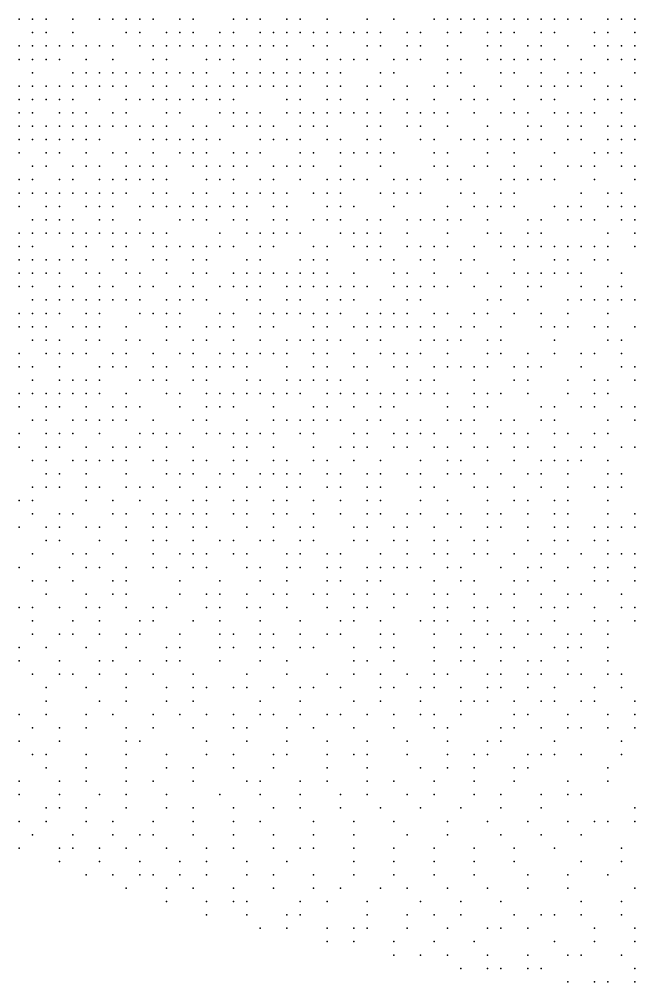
# Model space of a CAD drawing. Extents: x 429 to 793, y 817 to 1241.
# Drawn here: x 577.6 to 611.1, y 817.3 to 869.9 of the extents above; entities that cross this region are included whole.
import ezdxf

# ---------------------------------------------------------------- set-up
doc = ezdxf.new("R2010")
doc.units = 0

msp = doc.modelspace()

# ---------------------------------------------------------------- linework, layer by layer
for p in [(577.56, 869.9, 198.19), (578.29, 869.9, 198.64), (579.02, 869.9, 199.085), (580.48, 869.9, 200.253), (581.94, 869.9, 200.698), (582.67, 869.9, 201.133), (583.4, 869.9, 201.845), (584.13, 869.9, 202.124), (584.86, 869.9, 202.403), (586.32, 869.9, 203.214), (587.05, 869.9, 203.571), (589.24, 869.9, 204.504), (589.97, 869.9, 204.85), (590.7, 869.9, 205.344), (592.16, 869.9, 205.875), (592.89, 869.9, 206.14), (594.35, 869.9, 206.74), (596.54, 869.9, 207.678), (598, 869.9, 208.21), (600.19, 869.9, 208.78), (600.92, 869.9, 209.07), (601.65, 869.9, 209.338), (602.38, 869.9, 209.606), (603.11, 869.9, 209.735), (603.84, 869.9, 210.114), (604.57, 869.9, 210.304), (605.3, 869.9, 210.486), (606.03, 869.9, 210.668), (606.76, 869.9, 210.934), (607.49, 869.9, 210.99), (608.22, 869.9, 211.154), (609.68, 869.9, 211.482), (610.41, 869.9, 211.623), (611.14, 869.9, 211.742), (578.29, 869.17, 198.742), (579.02, 869.17, 199.064), (580.48, 869.17, 200.081), (583.4, 869.17, 201.567), (584.13, 869.17, 202.003), (585.59, 869.17, 202.687), (586.32, 869.17, 203.148), (587.05, 869.17, 203.516), (588.51, 869.17, 204.01), (589.24, 869.17, 204.378), (590.7, 869.17, 205.262), (591.43, 869.17, 205.527), (592.16, 869.17, 205.793), (592.89, 869.17, 206.249), (593.62, 869.17, 206.522), (594.35, 869.17, 206.713), (595.08, 869.17, 207.04), (595.81, 869.17, 207.34), (596.54, 869.17, 207.64), (597.27, 869.17, 207.93), (598.73, 869.17, 208.5), (599.46, 869.17, 208.79), (600.92, 869.17, 209.08), (601.65, 869.17, 209.348), (603.11, 869.17, 209.967), (603.84, 869.17, 210.156), (604.57, 869.17, 210.346), (606.03, 869.17, 210.766), (606.76, 869.17, 210.986), (608.95, 869.17, 211.374), (609.68, 869.17, 211.534), (611.14, 869.17, 211.919), (577.56, 868.44, 198.06), (578.29, 868.44, 198.452), (579.02, 868.44, 199.149), (579.75, 868.44, 199.488), (580.48, 868.44, 199.827), (581.21, 868.44, 200.166), (581.94, 868.44, 200.855), (582.67, 868.44, 201.29), (584.13, 868.44, 202.055), (584.86, 868.44, 202.334), (585.59, 868.44, 202.654), (586.32, 868.44, 203.022), (587.05, 868.44, 203.39), (587.78, 868.44, 203.884), (588.51, 868.44, 204.252), (589.24, 868.44, 204.598), (589.97, 868.44, 204.944), (590.7, 868.44, 205.18), (591.43, 868.44, 205.445), (592.16, 868.44, 205.976), (593.62, 868.44, 206.44), (594.35, 868.44, 206.631), (596.54, 868.44, 207.596), (597.27, 868.44, 207.914), (598.73, 868.44, 208.601), (599.46, 868.44, 208.846), (600.92, 868.44, 209.358), (603.11, 868.44, 209.884), (603.84, 868.44, 210.198), (605.3, 868.44, 210.598), (606.03, 868.44, 210.818), (607.49, 868.44, 211.206), (608.95, 868.44, 211.426), (609.68, 868.44, 211.586), (610.41, 868.44, 211.746), (611.14, 868.44, 211.906), (577.56, 867.71, 197.77), (578.29, 867.71, 198.162), (579.02, 867.71, 198.895), (579.75, 867.71, 199.234), (581.21, 867.71, 200.342), (582.67, 867.71, 201.124), (584.86, 867.71, 202.16), (585.59, 867.71, 202.528), (587.78, 867.71, 203.758), (588.51, 867.71, 204.126), (589.24, 867.71, 204.472), (590.7, 867.71, 205.363), (592.16, 867.71, 205.894), (592.89, 867.71, 206.167), (594.35, 867.71, 206.821), (595.08, 867.71, 206.876), (595.81, 867.71, 207.214), (596.54, 867.71, 207.552), (598, 867.71, 208.341), (598.73, 867.71, 208.585), (599.46, 867.71, 208.83), (600.92, 867.71, 209.277), (601.65, 867.71, 209.626), (603.11, 867.71, 209.894), (603.84, 867.71, 210.162), (604.57, 867.71, 210.43), (605.3, 867.71, 210.65), (606.03, 867.71, 210.87), (606.76, 867.71, 211.038), (608.22, 867.71, 211.478), (609.68, 867.71, 211.638), (610.41, 867.71, 211.798), (611.14, 867.71, 211.977), (578.29, 866.98, 198.554), (580.48, 866.98, 199.573), (581.21, 866.98, 200.088), (581.94, 866.98, 200.694), (582.67, 866.98, 200.956), (583.4, 866.98, 201.3), (584.13, 866.98, 201.942), (584.86, 866.98, 202.342), (585.59, 866.98, 202.649), (586.32, 866.98, 202.987), (587.05, 866.98, 203.325), (587.78, 866.98, 203.662), (589.24, 866.98, 204.346), (589.97, 866.98, 204.818), (590.7, 866.98, 205.164), (591.43, 866.98, 205.547), (592.16, 866.98, 205.812), (592.89, 866.98, 206.276), (593.62, 866.98, 206.549), (594.35, 866.98, 206.832), (595.08, 866.98, 207.17), (597.27, 866.98, 207.87), (598, 866.98, 208.188), (600.92, 866.98, 209.448), (601.65, 866.98, 209.651), (603.84, 866.98, 210.436), (604.57, 866.98, 210.589), (606.03, 866.98, 210.902), (607.49, 866.98, 211.373), (608.22, 866.98, 211.53), (608.95, 866.98, 211.69), (611.14, 866.98, 212.01), (577.56, 866.25, 197.872), (578.29, 866.25, 198.264), (579.02, 866.25, 198.656), (579.75, 866.25, 199.319), (580.48, 866.25, 199.658), (581.21, 866.25, 199.834), (581.94, 866.25, 200.44), (582.67, 866.25, 200.738), (583.4, 866.25, 201.34), (584.86, 866.25, 202.124), (585.59, 866.25, 202.463), (587.05, 866.25, 203.476), (587.78, 866.25, 203.814), (588.51, 866.25, 204.194), (589.24, 866.25, 204.388), (589.97, 866.25, 204.692), (590.7, 866.25, 205.038), (591.43, 866.25, 205.384), (592.16, 866.25, 205.73), (592.89, 866.25, 206.112), (594.35, 866.25, 206.788), (595.08, 866.25, 207.126), (596.54, 866.25, 207.826), (597.27, 866.25, 208.144), (598.73, 866.25, 208.569), (600.19, 866.25, 209.245), (600.92, 866.25, 209.432), (602.38, 866.25, 209.862), (603.84, 866.25, 210.442), (605.3, 866.25, 210.747), (606.03, 866.25, 210.904), (606.76, 866.25, 211.06), (607.49, 866.25, 211.375), (608.22, 866.25, 211.532), (609.68, 866.25, 211.76), (610.41, 866.25, 211.875), (577.56, 865.52, 197.582), (578.29, 865.52, 197.974), (579.02, 865.52, 198.366), (579.75, 865.52, 199.065), (580.48, 865.52, 199.58), (581.94, 865.52, 200.136), (583.4, 865.52, 201.122), (584.13, 865.52, 201.506), (584.86, 865.52, 201.906), (585.59, 865.52, 202.615), (586.32, 865.52, 202.953), (587.05, 865.52, 203.29), (587.78, 865.52, 203.628), (588.51, 865.52, 204.202), (589.24, 865.52, 204.582), (592.16, 865.52, 205.889), (592.89, 865.52, 206.163), (594.35, 865.52, 206.744), (595.08, 865.52, 207.082), (596.54, 865.52, 207.782), (598, 865.52, 208.418), (598.73, 865.52, 208.553), (600.19, 865.52, 209.229), (601.65, 865.52, 209.619), (602.38, 865.52, 209.868), (603.11, 865.52, 210.158), (604.57, 865.52, 210.658), (606.03, 865.52, 210.906), (606.76, 865.52, 211.219), (608.95, 865.52, 211.647), (609.68, 865.52, 211.877), (610.41, 865.52, 211.989), (611.14, 865.52, 212.104), (577.56, 864.79, 197.285), (578.29, 864.79, 197.972), (579.75, 864.79, 199.15), (580.48, 864.79, 199.534), (581.21, 864.79, 199.918), (582.67, 864.79, 200.904), (583.4, 864.79, 201.288), (585.59, 864.79, 202.306), (586.32, 864.79, 202.706), (588.51, 864.79, 204.016), (589.24, 864.79, 204.396), (589.97, 864.79, 204.666), (590.7, 864.79, 204.97), (592.16, 864.79, 205.952), (592.89, 864.79, 206.322), (593.62, 864.79, 206.596), (594.35, 864.79, 206.871), (595.08, 864.79, 207.145), (595.81, 864.79, 207.614), (596.54, 864.79, 207.738), (597.27, 864.79, 208.056), (598.73, 864.79, 208.782), (599.46, 864.79, 209.026), (600.19, 864.79, 209.294), (600.92, 864.79, 209.584), (602.38, 864.79, 209.874), (603.84, 864.79, 210.448), (604.57, 864.79, 210.664), (605.3, 864.79, 210.88), (606.76, 864.79, 211.221), (607.49, 864.79, 211.377), (608.22, 864.79, 211.536), (608.95, 864.79, 211.764), (610.41, 864.79, 212.014), (577.56, 864.06, 197.48), (578.29, 864.06, 197.774), (579.02, 864.06, 198.167), (579.75, 864.06, 198.882), (580.48, 864.06, 199.294), (581.21, 864.06, 199.63), (581.94, 864.06, 200.35), (582.67, 864.06, 200.71), (583.4, 864.06, 201.07), (584.13, 864.06, 201.688), (584.86, 864.06, 202.088), (585.59, 864.06, 202.488), (587.05, 864.06, 203.104), (587.78, 864.06, 203.636), (589.24, 864.06, 204.21), (589.97, 864.06, 204.518), (590.7, 864.06, 205.05), (591.43, 864.06, 205.434), (592.89, 864.06, 206.174), (593.62, 864.06, 206.48), (594.35, 864.06, 206.755), (596.54, 864.06, 207.808), (597.27, 864.06, 208.002), (598.73, 864.06, 208.692), (599.46, 864.06, 209.01), (600.92, 864.06, 209.59), (603.11, 864.06, 210.164), (605.3, 864.06, 210.886), (606.03, 864.06, 211.102), (607.49, 864.06, 211.379), (608.22, 864.06, 211.651), (609.68, 864.06, 211.879), (610.41, 864.06, 212.01), (611.14, 864.06, 212.164), (577.56, 863.33, 197.184), (578.29, 863.33, 197.506), (579.02, 863.33, 198.194), (579.75, 863.33, 198.614), (580.48, 863.33, 199.39), (581.21, 863.33, 199.75), (581.94, 863.33, 200.11), (584.13, 863.33, 201.47), (584.86, 863.33, 201.87), (585.59, 863.33, 202.27), (586.32, 863.33, 202.918), (587.05, 863.33, 203.256), (587.78, 863.33, 203.602), (588.51, 863.33, 203.986), (590.7, 863.33, 204.902), (591.43, 863.33, 205.286), (592.16, 863.33, 205.656), (592.89, 863.33, 206.206), (594.35, 863.33, 206.913), (595.08, 863.33, 207.188), (596.54, 863.33, 207.692), (597.27, 863.33, 208.196), (599.46, 863.33, 208.918), (600.19, 863.33, 209.238), (601.65, 863.33, 209.88), (602.38, 863.33, 210.01), (603.11, 863.33, 210.235), (603.84, 863.33, 210.597), (604.57, 863.33, 210.676), (605.3, 863.33, 210.892), (606.03, 863.33, 211.108), (607.49, 863.33, 211.381), (608.22, 863.33, 211.653), (609.68, 863.33, 211.852), (610.41, 863.33, 212.006), (611.14, 863.33, 212.16), (577.56, 862.6, 197.238), (579.02, 862.6, 198.346), (579.75, 862.6, 198.758), (581.21, 862.6, 199.438), (582.67, 862.6, 200.47), (583.4, 862.6, 201.047), (584.86, 862.6, 201.721), (586.32, 862.6, 202.67), (587.05, 862.6, 203.07), (587.78, 862.6, 203.454), (589.24, 862.6, 204.37), (589.97, 862.6, 204.754), (590.7, 862.6, 205.138), (592.89, 862.6, 206.026), (593.62, 862.6, 206.639), (595.08, 862.6, 207.072), (595.81, 862.6, 207.576), (596.54, 862.6, 207.886), (597.27, 862.6, 208.142), (598, 862.6, 208.484), (600.19, 862.6, 209.336), (600.92, 862.6, 209.561), (603.11, 862.6, 210.398), (604.57, 862.6, 210.733), (606.76, 862.6, 211.324), (608.95, 862.6, 211.694), (609.68, 862.6, 211.861), (610.41, 862.6, 212.002), (578.29, 861.87, 197.658), (579.02, 861.87, 198.078), (580.48, 861.87, 199.17), (581.21, 861.87, 199.582), (581.94, 861.87, 199.87), (583.4, 861.87, 200.807), (584.13, 861.87, 201.481), (584.86, 861.87, 201.939), (585.59, 861.87, 202.156), (587.05, 861.87, 203.196), (587.78, 861.87, 203.529), (588.51, 861.87, 203.863), (589.24, 861.87, 204.222), (589.97, 861.87, 204.606), (591.43, 861.87, 205.508), (592.16, 861.87, 205.878), (592.89, 861.87, 206.248), (593.62, 861.87, 206.523), (595.08, 861.87, 207.266), (597.27, 861.87, 208.05), (600.19, 861.87, 209.146), (600.92, 861.87, 209.499), (602.38, 861.87, 209.948), (603.11, 861.87, 210.336), (604.57, 861.87, 210.671), (606.03, 861.87, 211.143), (607.49, 861.87, 211.484), (608.22, 861.87, 211.632), (608.95, 861.87, 211.733), (610.41, 861.87, 211.927), (611.14, 861.87, 212.156), (577.56, 861.14, 196.995), (578.29, 861.14, 197.402), (579.75, 861.14, 198.49), (580.48, 861.14, 198.902), (581.94, 861.14, 199.99), (582.67, 861.14, 200.35), (583.4, 861.14, 200.567), (584.13, 861.14, 201.241), (584.86, 861.14, 201.79), (585.59, 861.14, 202.206), (587.78, 861.14, 203.321), (588.51, 861.14, 203.989), (589.24, 861.14, 204.323), (590.7, 861.14, 204.99), (591.43, 861.14, 205.36), (592.89, 861.14, 206.1), (594.35, 861.14, 206.956), (595.08, 861.14, 207.15), (595.81, 861.14, 207.46), (596.54, 861.14, 207.616), (598, 861.14, 208.392), (598.73, 861.14, 208.734), (599.46, 861.14, 209.054), (600.92, 861.14, 209.374), (601.65, 861.14, 209.886), (603.84, 861.14, 210.473), (604.57, 861.14, 210.609), (605.3, 861.14, 210.944), (606.03, 861.14, 210.984), (606.76, 861.14, 211.206), (608.95, 861.14, 211.671), (611.14, 861.14, 212.12), (577.56, 860.41, 196.649), (578.29, 860.41, 197.464), (579.02, 860.41, 198.005), (579.75, 860.41, 198.222), (580.48, 860.41, 198.634), (581.21, 860.41, 199.046), (581.94, 860.41, 199.75), (582.67, 860.41, 200.11), (583.4, 860.41, 200.784), (584.86, 860.41, 201.566), (585.59, 860.41, 201.982), (587.05, 860.41, 203.022), (587.78, 860.41, 203.447), (589.24, 860.41, 204.115), (589.97, 860.41, 204.448), (590.7, 860.41, 204.987), (591.43, 860.41, 205.4), (592.16, 860.41, 205.605), (593.62, 860.41, 206.47), (594.35, 860.41, 206.84), (595.08, 860.41, 207.182), (597.27, 860.41, 207.958), (598, 860.41, 208.3), (598.73, 860.41, 208.642), (599.46, 860.41, 208.962), (601.65, 860.41, 209.824), (602.38, 860.41, 210.049), (603.84, 860.41, 210.411), (604.57, 860.41, 210.746), (608.22, 860.41, 211.576), (609.68, 860.41, 211.737), (610.41, 860.41, 211.993), (577.56, 859.68, 196.71), (579.02, 859.68, 197.659), (579.75, 859.68, 198.396), (581.21, 859.68, 199.458), (581.94, 859.68, 199.87), (582.67, 859.68, 200.327), (584.13, 859.68, 200.926), (584.86, 859.68, 201.342), (585.59, 859.68, 201.758), (586.32, 859.68, 202.398), (587.05, 859.68, 202.798), (587.78, 859.68, 203.198), (588.51, 859.68, 203.573), (589.24, 859.68, 204.24), (589.97, 859.68, 204.574), (591.43, 859.68, 205.192), (592.16, 859.68, 205.397), (594.35, 859.68, 206.656), (595.08, 859.68, 207.006), (595.81, 859.68, 207.548), (598, 859.68, 208.255), (600.92, 859.68, 209.602), (602.38, 859.68, 209.987), (603.11, 859.68, 210.212), (603.84, 859.68, 210.547), (604.57, 859.68, 210.65), (606.76, 859.68, 211.15), (607.49, 859.68, 211.372), (608.22, 859.68, 211.52), (609.68, 859.68, 211.803), (610.41, 859.68, 211.931), (611.14, 859.68, 212.058), (578.29, 858.95, 197.118), (579.02, 858.95, 197.313), (579.75, 858.95, 198.05), (580.48, 858.95, 198.592), (581.94, 858.95, 199.526), (582.67, 858.95, 200.286), (584.13, 858.95, 201.118), (586.32, 858.95, 202.174), (587.05, 858.95, 202.574), (587.78, 858.95, 202.974), (589.24, 858.95, 204.032), (589.97, 858.95, 204.366), (591.43, 858.95, 204.984), (592.16, 858.95, 205.684), (593.62, 858.95, 206.078), (594.35, 858.95, 206.472), (595.08, 858.95, 207.077), (596.54, 858.95, 207.666), (597.27, 858.95, 207.961), (598.73, 858.95, 208.728), (599.46, 858.95, 208.907), (600.19, 858.95, 209.19), (600.92, 858.95, 209.51), (601.65, 858.95, 209.83), (603.11, 858.95, 210.349), (605.3, 858.95, 210.872), (606.03, 858.95, 211.094), (607.49, 858.95, 211.316), (608.22, 858.95, 211.464), (608.95, 858.95, 211.612), (610.41, 858.95, 211.869), (611.14, 858.95, 211.996), (577.56, 858.22, 196.364), (578.29, 858.22, 196.967), (579.02, 858.22, 197.509), (579.75, 858.22, 197.704), (580.48, 858.22, 198.354), (581.21, 858.22, 198.768), (581.94, 858.22, 199.182), (582.67, 858.22, 199.984), (583.4, 858.22, 200.377), (584.13, 858.22, 200.771), (584.86, 858.22, 201.557), (585.59, 858.22, 201.95), (588.51, 858.22, 203.374), (589.97, 858.22, 204.158), (590.7, 858.22, 204.776), (591.43, 858.22, 205.189), (592.16, 858.22, 205.5), (592.89, 858.22, 205.894), (595.08, 858.22, 206.822), (595.81, 858.22, 207.196), (596.54, 858.22, 207.49), (597.27, 858.22, 207.785), (598.73, 858.22, 208.552), (600.92, 858.22, 209.263), (603.11, 858.22, 210.169), (603.84, 858.22, 210.383), (605.3, 858.22, 210.816), (606.03, 858.22, 211.038), (609.68, 858.22, 211.76), (611.14, 858.22, 211.934), (577.56, 857.49, 196.018), (578.29, 857.49, 196.838), (580.48, 857.49, 198.01), (581.21, 857.49, 198.424), (582.67, 857.49, 199.606), (583.4, 857.49, 200.03), (584.86, 857.49, 201.221), (585.59, 857.49, 201.614), (586.32, 857.49, 202.14), (587.05, 857.49, 202.75), (587.78, 857.49, 203.15), (588.51, 857.49, 203.55), (589.24, 857.49, 203.824), (590.7, 857.49, 204.528), (591.43, 857.49, 204.922), (593.62, 857.49, 206.288), (594.35, 857.49, 206.638), (595.81, 857.49, 206.988), (596.54, 857.49, 207.609), (597.27, 857.49, 207.903), (598.73, 857.49, 208.376), (599.46, 857.49, 208.731), (600.19, 857.49, 208.909), (600.92, 857.49, 209.441), (602.38, 857.49, 209.968), (603.84, 857.49, 210.187), (604.57, 857.49, 210.402), (605.3, 857.49, 210.616), (606.03, 857.49, 210.831), (606.76, 857.49, 211.045), (607.49, 857.49, 211.31), (608.22, 857.49, 211.408), (608.95, 857.49, 211.556), (609.68, 857.49, 211.704), (611.14, 857.49, 211.852), (577.56, 856.76, 196.08), (578.29, 856.76, 196.494), (579.02, 856.76, 197.252), (579.75, 856.76, 197.666), (580.48, 856.76, 198.08), (581.21, 856.76, 198.838), (582.67, 856.76, 199.686), (583.4, 856.76, 200.041), (584.86, 856.76, 200.885), (585.59, 856.76, 201.278), (587.05, 856.76, 202.519), (587.78, 856.76, 202.709), (589.97, 856.76, 204.344), (590.7, 856.76, 204.738), (592.89, 856.76, 205.71), (593.62, 856.76, 206.104), (594.35, 856.76, 206.454), (596.54, 856.76, 207.433), (597.27, 856.76, 207.727), (598, 856.76, 208.022), (599.46, 856.76, 208.733), (600.19, 856.76, 209.087), (601.65, 856.76, 209.472), (602.38, 856.76, 209.786), (604.57, 856.76, 210.202), (606.76, 856.76, 211.064), (607.49, 856.76, 211.114), (608.95, 856.76, 211.409), (609.68, 856.76, 211.459), (577.56, 856.03, 195.704), (578.29, 856.03, 196.516), (579.02, 856.03, 196.915), (579.75, 856.03, 197.322), (581.21, 856.03, 198.494), (581.94, 856.03, 198.918), (583.4, 856.03, 200.11), (584.13, 856.03, 200.492), (585.59, 856.03, 201.468), (587.05, 856.03, 202.183), (587.78, 856.03, 202.899), (589.24, 856.03, 203.675), (589.97, 856.03, 204.003), (590.7, 856.03, 204.642), (591.43, 856.03, 204.961), (592.16, 856.03, 205.281), (592.89, 856.03, 205.6), (593.62, 856.03, 205.92), (594.35, 856.03, 206.27), (595.81, 856.03, 207.154), (598, 856.03, 207.846), (598.73, 856.03, 208.379), (600.19, 856.03, 208.976), (601.65, 856.03, 209.29), (603.11, 856.03, 209.812), (604.57, 856.03, 210.206), (605.3, 856.03, 210.439), (606.03, 856.03, 210.653), (606.76, 856.03, 210.868), (607.49, 856.03, 210.918), (608.22, 856.03, 211.163), (610.41, 856.03, 211.509), (577.56, 855.3, 195.328), (578.29, 855.3, 196.154), (579.75, 855.3, 197.352), (580.48, 855.3, 197.751), (581.94, 855.3, 198.574), (582.67, 855.3, 199.342), (584.13, 855.3, 200.156), (584.86, 855.3, 200.942), (586.32, 855.3, 201.657), (587.05, 855.3, 202.373), (588.51, 855.3, 202.719), (589.24, 855.3, 203.4), (589.97, 855.3, 204.056), (590.7, 855.3, 204.375), (592.16, 855.3, 205.014), (592.89, 855.3, 205.334), (593.62, 855.3, 206.072), (594.35, 855.3, 206.224), (595.08, 855.3, 206.62), (595.81, 855.3, 206.97), (596.54, 855.3, 207.32), (598, 855.3, 208.024), (598.73, 855.3, 208.166), (599.46, 855.3, 208.48), (600.19, 855.3, 208.794), (600.92, 855.3, 209.108), (602.38, 855.3, 209.422), (603.84, 855.3, 210.02), (605.3, 855.3, 210.228), (606.03, 855.3, 210.457), (608.22, 855.3, 210.967), (609.68, 855.3, 211.312), (610.41, 855.3, 211.426), (578.29, 854.57, 196.184), (579.02, 854.57, 196.591), (579.75, 854.57, 196.99), (580.48, 854.57, 197.389), (581.21, 854.57, 198.349), (581.94, 854.57, 198.549), (582.67, 854.57, 198.998), (583.4, 854.57, 199.422), (584.13, 854.57, 200.213), (585.59, 854.57, 200.951), (586.32, 854.57, 201.632), (587.05, 854.57, 202.038), (587.78, 854.57, 202.444), (589.97, 854.57, 203.529), (590.7, 854.57, 204.109), (592.16, 854.57, 205.067), (592.89, 854.57, 205.387), (594.35, 854.57, 205.958), (595.08, 854.57, 206.528), (595.81, 854.57, 206.68), (597.27, 854.57, 207.67), (598.73, 854.57, 207.984), (599.46, 854.57, 208.298), (603.11, 854.57, 209.63), (603.84, 854.57, 209.838), (605.3, 854.57, 210.243), (607.49, 854.57, 210.722), (608.22, 854.57, 210.771), (608.95, 854.57, 210.968), (609.68, 854.57, 211.082), (610.41, 854.57, 211.196), (611.14, 854.57, 211.31), (577.56, 853.84, 195.38), (578.29, 853.84, 195.808), (579.02, 853.84, 196.229), (579.75, 853.84, 197.027), (581.21, 853.84, 197.987), (581.94, 853.84, 198.187), (584.13, 853.84, 199.846), (584.86, 853.84, 200.27), (585.59, 853.84, 200.676), (586.32, 853.84, 201.357), (588.51, 853.84, 202.85), (589.24, 853.84, 203.254), (590.7, 853.84, 203.933), (591.43, 853.84, 204.481), (592.16, 853.84, 204.8), (592.89, 853.84, 205.12), (593.62, 853.84, 205.539), (594.35, 853.84, 206.11), (595.08, 853.84, 206.262), (596.54, 853.84, 206.833), (597.27, 853.84, 207.413), (598, 853.84, 207.673), (598.73, 853.84, 207.934), (600.19, 853.84, 208.456), (600.92, 853.84, 208.926), (602.38, 853.84, 209.305), (603.11, 853.84, 209.448), (604.57, 853.84, 209.864), (606.03, 853.84, 210.261), (607.49, 853.84, 210.624), (609.68, 853.84, 210.852), (577.56, 853.11, 195.004), (578.29, 853.11, 195.432), (579.02, 853.11, 196.236), (580.48, 853.11, 197.064), (581.21, 853.11, 197.625), (581.94, 853.11, 198.386), (583.4, 853.11, 199.147), (585.59, 853.11, 200.617), (586.32, 853.11, 201.082), (587.78, 853.11, 202.169), (588.51, 853.11, 202.575), (589.24, 853.11, 202.979), (590.7, 853.11, 203.658), (591.43, 853.11, 204.214), (593.62, 853.11, 205.424), (594.35, 853.11, 205.843), (595.81, 853.11, 206.414), (596.54, 853.11, 206.795), (597.27, 853.11, 207.157), (598, 853.11, 207.469), (598.73, 853.11, 207.676), (599.46, 853.11, 207.937), (600.19, 853.11, 208.198), (601.65, 853.11, 208.982), (602.38, 853.11, 209.047), (603.84, 853.11, 209.502), (606.03, 853.11, 210.072), (606.76, 853.11, 210.28), (607.49, 853.11, 210.394), (608.95, 853.11, 210.565), (609.68, 853.11, 210.622), (611.14, 853.11, 211.08), (578.29, 852.38, 195.056), (579.02, 852.38, 196.266), (579.75, 852.38, 196.665), (581.21, 852.38, 197.825), (581.94, 852.38, 198.024), (583.4, 852.38, 199.11), (584.13, 852.38, 199.522), (585.59, 852.38, 200.29), (587.05, 852.38, 201.627), (587.78, 852.38, 201.963), (589.24, 852.38, 202.704), (590.7, 852.38, 203.787), (592.16, 852.38, 204.191), (592.89, 852.38, 205.005), (593.62, 852.38, 205.158), (594.35, 852.38, 205.576), (595.08, 852.38, 205.919), (596.54, 852.38, 206.538), (597.27, 852.38, 206.9), (599.46, 852.38, 207.94), (600.19, 852.38, 208.201), (600.92, 852.38, 208.462), (601.65, 852.38, 208.723), (603.11, 852.38, 209.113), (603.84, 852.38, 209.178), (606.76, 852.38, 210.022), (609.68, 852.38, 210.431), (610.41, 852.38, 210.736), (577.56, 851.65, 194.707), (579.02, 851.65, 195.912), (579.75, 851.65, 196.303), (580.48, 851.65, 196.901), (581.21, 851.65, 197.463), (582.67, 851.65, 198.324), (583.4, 851.65, 198.736), (584.86, 851.65, 199.91), (586.32, 851.65, 200.963), (587.05, 851.65, 201.3), (588.51, 851.65, 201.973), (589.24, 851.65, 202.642), (589.97, 851.65, 203.108), (590.7, 851.65, 203.512), (591.43, 851.65, 203.916), (592.16, 851.65, 204.267), (593.62, 851.65, 204.939), (594.35, 851.65, 205.301), (595.81, 851.65, 206.281), (597.27, 851.65, 206.643), (598, 851.65, 206.955), (598.73, 851.65, 207.524), (599.46, 851.65, 207.681), (600.92, 851.65, 208.204), (603.11, 851.65, 208.92), (603.84, 851.65, 209.243), (605.3, 851.65, 209.555), (606.76, 851.65, 209.763), (608.22, 851.65, 210.152), (608.95, 851.65, 210.292), (610.41, 851.65, 210.437), (577.56, 850.92, 194.229), (578.29, 850.92, 194.877), (579.75, 850.92, 196.34), (581.94, 850.92, 197.538), (582.67, 850.92, 197.95), (583.4, 850.92, 198.362), (584.86, 850.92, 199.536), (585.59, 850.92, 200.3), (587.05, 850.92, 200.973), (587.78, 850.92, 201.647), (588.51, 850.92, 202.144), (589.24, 850.92, 202.315), (589.97, 850.92, 202.983), (592.16, 850.92, 204.32), (593.62, 850.92, 204.682), (594.35, 850.92, 205.044), (595.81, 850.92, 206.025), (596.54, 850.92, 206.387), (598, 850.92, 206.699), (598.73, 850.92, 207.267), (600.19, 850.92, 207.684), (600.92, 850.92, 207.945), (601.65, 850.92, 208.207), (602.38, 850.92, 208.596), (603.11, 850.92, 208.661), (604.57, 850.92, 209.089), (605.3, 850.92, 209.297), (606.03, 850.92, 209.505), (608.22, 850.92, 209.879), (610.41, 850.92, 210.164), (611.14, 850.92, 210.303), (578.29, 850.19, 194.528), (579.75, 850.19, 195.844), (580.48, 850.19, 196.277), (581.21, 850.19, 197.164), (581.94, 850.19, 197.576), (584.13, 850.19, 198.774), (584.86, 850.19, 199.162), (585.59, 850.19, 199.924), (587.05, 850.19, 200.983), (587.78, 850.19, 201.32), (589.97, 850.19, 202.657), (590.7, 850.19, 202.828), (592.16, 850.19, 203.978), (592.89, 850.19, 204.27), (593.62, 850.19, 204.58), (594.35, 850.19, 204.89), (595.08, 850.19, 205.51), (596.54, 850.19, 206.13), (598.73, 850.19, 207.011), (599.46, 850.19, 207.323), (600.19, 850.19, 207.635), (602.38, 850.19, 208.337), (604.57, 850.19, 208.831), (605.3, 850.19, 209.039), (607.49, 850.19, 209.601), (608.95, 850.19, 209.745), (609.68, 850.19, 210.024), (611.14, 850.19, 210.03), (577.56, 849.46, 193.751), (578.29, 849.46, 194.032), (579.02, 849.46, 194.938), (579.75, 849.46, 195.348), (580.48, 849.46, 196.214), (581.21, 849.46, 196.651), (581.94, 849.46, 197.089), (583.4, 849.46, 198.4), (585.59, 849.46, 199.55), (586.32, 849.46, 200.32), (587.78, 849.46, 200.993), (588.51, 849.46, 201.662), (589.24, 849.46, 202.159), (589.97, 849.46, 202.33), (590.7, 849.46, 202.523), (591.43, 849.46, 203.251), (592.16, 849.46, 203.637), (592.89, 849.46, 203.977), (594.35, 849.46, 204.84), (595.08, 849.46, 205.15), (595.81, 849.46, 205.46), (596.54, 849.46, 205.77), (597.27, 849.46, 206.442), (598, 849.46, 206.34), (598.73, 849.46, 206.754), (599.46, 849.46, 207.066), (600.19, 849.46, 207.378), (600.92, 849.46, 207.687), (602.38, 849.46, 208.156), (603.11, 849.46, 208.364), (603.84, 849.46, 208.572), (605.3, 849.46, 208.78), (607.49, 849.46, 209.343), (608.95, 849.46, 209.611), (609.68, 849.46, 209.751), (577.56, 848.73, 193.536), (579.02, 848.73, 194.442), (579.75, 848.73, 194.852), (581.21, 848.73, 196.164), (582.67, 848.73, 197.463), (583.4, 848.73, 197.9), (584.13, 848.73, 198.788), (586.32, 848.73, 199.564), (587.78, 848.73, 200.667), (588.51, 848.73, 201.335), (589.24, 848.73, 201.832), (591.43, 848.73, 202.909), (593.62, 848.73, 204.17), (594.35, 848.73, 204.48), (595.81, 848.73, 205.1), (597.27, 848.73, 205.98), (598, 848.73, 206.445), (600.92, 848.73, 207.69), (602.38, 848.73, 207.898), (603.11, 848.73, 208.106), (606.03, 848.73, 208.988), (606.76, 848.73, 209.084), (608.22, 848.73, 209.18), (608.95, 848.73, 209.276), (610.41, 848.73, 209.617), (611.14, 848.73, 209.757), (578.29, 848, 193.946), (579.02, 848, 194.356), (580.48, 848, 195.26), (581.21, 848, 195.668), (581.94, 848, 196.526), (582.67, 848, 196.963), (583.4, 848, 197.4), (584.86, 848, 198.803), (587.05, 848, 199.952), (587.78, 848, 200.837), (589.97, 848, 201.84), (591.43, 848, 202.567), (592.16, 848, 202.953), (592.89, 848, 203.293), (593.62, 848, 203.975), (594.35, 848, 204.12), (595.08, 848, 204.43), (596.54, 848, 205.41), (597.27, 848, 205.62), (598.73, 848, 206.19), (599.46, 848, 206.655), (600.92, 848, 207.308), (601.65, 848, 207.519), (602.38, 848, 207.749), (603.84, 848, 208.039), (604.57, 848, 208.269), (606.03, 848, 208.73), (606.76, 848, 208.826), (609.68, 848, 209.372), (611.14, 848, 209.483), (577.56, 847.27, 192.529), (579.02, 847.27, 193.86), (579.75, 847.27, 194.764), (580.48, 847.27, 195.172), (581.94, 847.27, 196.076), (584.13, 847.27, 197.534), (584.86, 847.27, 198.303), (585.59, 847.27, 198.937), (586.32, 847.27, 199.071), (587.78, 847.27, 200.233), (588.51, 847.27, 200.726), (589.24, 847.27, 201.112), (589.97, 847.27, 201.498), (590.7, 847.27, 202.226), (591.43, 847.27, 202.612), (592.89, 847.27, 202.952), (593.62, 847.27, 203.633), (595.81, 847.27, 204.74), (596.54, 847.27, 205.155), (598, 847.27, 205.725), (598.73, 847.27, 205.83), (599.46, 847.27, 206.295), (600.19, 847.27, 206.688), (601.65, 847.27, 207.08), (602.38, 847.27, 207.348), (603.84, 847.27, 207.637), (604.57, 847.27, 207.868), (605.3, 847.27, 208.098), (606.76, 847.27, 208.288), (607.49, 847.27, 208.649), (608.95, 847.27, 209.018), (609.68, 847.27, 209.114), (577.56, 846.54, 192.445), (579.02, 846.54, 193.332), (579.75, 846.54, 194.268), (581.21, 846.54, 195.58), (582.67, 846.54, 196.463), (583.4, 846.54, 197.034), (584.13, 846.54, 197.669), (585.59, 846.54, 198.437), (587.05, 846.54, 199.487), (589.24, 846.54, 200.912), (589.97, 846.54, 201.251), (591.43, 846.54, 202.27), (593.62, 846.54, 203.292), (595.08, 846.54, 204.07), (595.81, 846.54, 204.38), (596.54, 846.54, 204.795), (598, 846.54, 205.365), (598.73, 846.54, 205.448), (600.19, 846.54, 206.307), (600.92, 846.54, 206.545), (602.38, 846.54, 206.852), (603.11, 846.54, 207.176), (604.57, 846.54, 207.466), (605.3, 846.54, 207.696), (606.76, 846.54, 208.247), (608.22, 846.54, 208.568), (608.95, 846.54, 208.528), (610.41, 846.54, 208.777), (611.14, 846.54, 208.863), (578.29, 845.81, 192.36), (579.02, 845.81, 193.473), (580.48, 845.81, 194.282), (581.21, 845.81, 195.084), (581.94, 845.81, 195.492), (582.67, 845.81, 196.4), (583.4, 845.81, 196.703), (584.86, 845.81, 197.505), (585.59, 845.81, 197.881), (587.05, 845.81, 199.06), (587.78, 845.81, 199.849), (589.24, 845.81, 200.465), (589.97, 845.81, 201.144), (591.43, 845.81, 201.823), (592.16, 845.81, 202.61), (593.62, 845.81, 202.95), (594.35, 845.81, 203.29), (595.81, 845.81, 204.33), (597.27, 845.81, 204.9), (599.46, 845.81, 205.687), (600.92, 845.81, 206.163), (601.65, 845.81, 206.317), (603.11, 845.81, 207.005), (604.57, 845.81, 207.064), (606.03, 845.81, 207.525), (606.76, 845.81, 207.846), (607.49, 845.81, 207.805), (608.22, 845.81, 208.167), (609.68, 845.81, 208.285), (579.02, 845.08, 192.945), (579.75, 845.08, 193.613), (581.21, 845.08, 194.422), (583.4, 845.08, 196.276), (585.59, 845.08, 197.455), (586.32, 845.08, 198.257), (587.05, 845.08, 198.633), (588.51, 845.08, 199.784), (589.24, 845.08, 200.358), (590.7, 845.08, 201.037), (591.43, 845.08, 201.377), (592.16, 845.08, 201.924), (592.89, 845.08, 202.572), (594.35, 845.08, 202.774), (595.08, 845.08, 203.63), (596.54, 845.08, 204.208), (597.27, 845.08, 204.447), (598.73, 845.08, 205.067), (599.46, 845.08, 205.305), (600.92, 845.08, 205.782), (601.65, 845.08, 205.935), (602.38, 845.08, 206.47), (603.84, 845.08, 206.834), (605.3, 845.08, 206.893), (606.03, 845.08, 207.485), (607.49, 845.08, 207.404), (609.68, 845.08, 207.852), (610.41, 845.08, 207.91), (578.29, 844.35, 192.276), (579.02, 844.35, 192.417), (579.75, 844.35, 193.085), (581.21, 844.35, 194.563), (581.94, 844.35, 194.412), (583.4, 844.35, 195.767), (584.13, 844.35, 196.652), (584.86, 844.35, 197.028), (586.32, 844.35, 197.831), (587.78, 844.35, 198.995), (588.51, 844.35, 199.357), (589.97, 844.35, 200.251), (590.7, 844.35, 200.59), (592.16, 844.35, 201.578), (592.89, 844.35, 202.126), (594.35, 844.35, 202.327), (595.08, 844.35, 202.875), (596.54, 844.35, 203.784), (597.27, 844.35, 204.084), (599.46, 844.35, 204.923), (600.19, 844.35, 205.162), (602.38, 844.35, 206.088), (603.11, 844.35, 206.242), (604.57, 844.35, 206.663), (606.03, 844.35, 207.083), (607.49, 844.35, 207.303), (608.95, 844.35, 207.361), (609.68, 844.35, 207.419), (610.41, 844.35, 207.477), (577.56, 843.62, 191.304), (578.29, 843.62, 191.748), (581.21, 843.62, 193.476), (582.67, 843.62, 194.796), (584.13, 843.62, 195.97), (585.59, 843.62, 197.404), (587.05, 843.62, 197.78), (587.78, 843.62, 198.569), (589.24, 843.62, 199.293), (589.97, 843.62, 199.804), (591.43, 843.62, 200.483), (592.16, 843.62, 201.132), (593.62, 843.62, 201.942), (595.08, 843.62, 202.726), (596.54, 843.62, 203.262), (597.27, 843.62, 203.898), (599.46, 843.62, 204.799), (600.92, 843.62, 205.393), (603.11, 843.62, 205.86), (604.57, 843.62, 206.167), (605.3, 843.62, 206.491), (606.76, 843.62, 206.811), (607.49, 843.62, 206.869), (609.68, 843.62, 206.985), (578.29, 842.89, 191.22), (579.75, 842.89, 192.54), (580.48, 842.89, 192.924), (582.67, 842.89, 194.244), (583.4, 842.89, 195.162), (584.86, 842.89, 195.837), (585.59, 842.89, 196.641), (586.32, 842.89, 197.312), (587.05, 842.89, 197.889), (587.78, 842.89, 198.142), (589.24, 842.89, 198.866), (589.97, 842.89, 199.655), (591.43, 842.89, 200.584), (592.16, 842.89, 200.685), (593.62, 842.89, 201.482), (595.08, 842.89, 202.266), (596.54, 842.89, 202.802), (597.27, 842.89, 203.411), (598.73, 842.89, 204.012), (599.46, 842.89, 204.312), (600.92, 842.89, 204.907), (601.65, 842.89, 204.9), (603.11, 842.89, 205.373), (603.84, 842.89, 205.367), (605.3, 842.89, 206.32), (606.76, 842.89, 206.378), (607.49, 842.89, 206.436), (609.68, 842.89, 206.552), (611.14, 842.89, 207.007), (577.56, 842.16, 189.576), (579.02, 842.16, 191.484), (579.75, 842.16, 191.988), (581.21, 842.16, 193.308), (581.94, 842.16, 193.692), (583.4, 842.16, 194.61), (584.86, 842.16, 195.369), (585.59, 842.16, 196.172), (587.05, 842.16, 197.421), (587.78, 842.16, 197.53), (589.97, 842.16, 199.228), (591.43, 842.16, 200.137), (592.89, 842.16, 200.698), (593.62, 842.16, 201.022), (595.81, 842.16, 202.13), (596.54, 842.16, 202.342), (598, 842.16, 203.225), (598.73, 842.16, 203.525), (600.19, 842.16, 204.126), (601.65, 842.16, 204.413), (603.11, 842.16, 204.887), (603.84, 842.16, 205.36), (605.3, 842.16, 205.827), (606.76, 842.16, 205.648), (607.49, 842.16, 205.808), (608.95, 842.16, 206.289), (609.68, 842.16, 206.45), (610.41, 842.16, 206.61), (611.14, 842.16, 206.574), (579.02, 841.43, 190.82), (579.75, 841.43, 191.284), (581.94, 841.43, 193.14), (583.4, 841.43, 194.058), (584.86, 841.43, 195.342), (585.59, 841.43, 196.04), (587.05, 841.43, 196.952), (588.51, 841.43, 197.748), (589.24, 841.43, 198.326), (590.7, 841.43, 199.093), (591.43, 841.43, 199.401), (592.89, 841.43, 200.4), (593.62, 841.43, 200.562), (595.81, 841.43, 201.67), (596.54, 841.43, 201.882), (598, 841.43, 202.765), (598.73, 841.43, 203.039), (600.19, 841.43, 203.94), (600.92, 841.43, 203.933), (602.38, 841.43, 204.407), (603.11, 841.43, 204.4), (605.3, 841.43, 205.333), (606.76, 841.43, 205.423), (607.49, 841.43, 205.311), (608.95, 841.43, 205.793), (609.68, 841.43, 205.953), (578.29, 840.7, 189.668), (580.48, 840.7, 191.548), (581.21, 840.7, 192.012), (582.67, 840.7, 193.506), (584.86, 840.7, 195.236), (586.32, 840.7, 195.907), (587.05, 840.7, 196.484), (587.78, 840.7, 197.171), (589.24, 840.7, 197.857), (589.97, 840.7, 198.269), (592.16, 840.7, 199.213), (592.89, 840.7, 199.878), (594.35, 840.7, 200.886), (595.08, 840.7, 201.21), (597.27, 840.7, 202.093), (598.73, 840.7, 202.517), (600.19, 840.7, 203.453), (600.92, 840.7, 203.447), (602.38, 840.7, 203.92), (603.11, 840.7, 203.907), (604.57, 840.7, 204.693), (606.03, 840.7, 204.885), (606.76, 840.7, 204.93), (608.22, 840.7, 205.135), (609.68, 840.7, 205.456), (610.41, 840.7, 205.617), (611.14, 840.7, 205.47), (577.56, 839.97, 188.04), (579.75, 839.97, 190.024), (581.21, 839.97, 191.348), (581.94, 839.97, 191.812), (583.4, 839.97, 193.1), (584.86, 839.97, 194.238), (585.59, 839.97, 195.103), (587.05, 839.97, 196.125), (587.78, 839.97, 196.619), (589.97, 839.97, 197.772), (590.7, 839.97, 198.1), (592.16, 839.97, 199.024), (592.89, 839.97, 199.357), (594.35, 839.97, 200.023), (595.08, 839.97, 200.688), (596.54, 839.97, 201.267), (597.27, 839.97, 201.633), (598, 839.97, 201.845), (598.73, 839.97, 202.057), (599.46, 839.97, 202.666), (600.92, 839.97, 203.12), (601.65, 839.97, 203.267), (603.84, 839.97, 203.56), (605.3, 839.97, 204.347), (606.03, 839.97, 204.392), (607.49, 839.97, 204.482), (608.95, 839.97, 204.799), (609.68, 839.97, 204.96), (611.14, 839.97, 204.973), (578.29, 839.24, 188.396), (579.02, 839.24, 189.388), (580.48, 839.24, 190.22), (582.67, 839.24, 192.436), (583.4, 839.24, 192.415), (586.32, 839.24, 194.97), (588.51, 839.24, 196.451), (590.7, 839.24, 197.603), (592.16, 839.24, 198.688), (594.35, 839.24, 199.834), (595.08, 839.24, 200.167), (596.54, 839.24, 200.745), (597.27, 839.24, 200.773), (600.19, 839.24, 202.48), (601.65, 839.24, 202.773), (602.38, 839.24, 202.92), (604.57, 839.24, 203.707), (605.3, 839.24, 203.853), (606.76, 839.24, 203.943), (608.95, 839.24, 204.303), (609.68, 839.24, 204.463), (611.14, 839.24, 204.477), (579.02, 838.51, 188.239), (581.21, 838.51, 190.02), (582.67, 838.51, 191.772), (583.4, 838.51, 191.88), (586.32, 838.51, 194.28), (587.78, 838.51, 195.626), (588.51, 838.51, 195.954), (589.97, 838.51, 196.779), (591.43, 838.51, 197.897), (592.16, 838.51, 198.191), (593.62, 838.51, 198.646), (594.35, 838.51, 199.312), (595.81, 838.51, 200.195), (596.54, 838.51, 200.223), (598, 838.51, 200.83), (598.73, 838.51, 201.38), (600.19, 838.51, 201.918), (600.92, 838.51, 202.156), (602.38, 838.51, 202.342), (603.84, 838.51, 202.851), (604.57, 838.51, 203.213), (606.03, 838.51, 203.405), (607.49, 838.51, 203.495), (608.22, 838.51, 204.033), (610.41, 838.51, 204.127), (577.56, 837.78, 186.79), (578.29, 837.78, 187.515), (579.75, 837.78, 188.305), (581.21, 837.78, 189.82), (581.94, 837.78, 190.464), (583.4, 837.78, 191.19), (584.86, 837.78, 192.56), (585.59, 837.78, 193.59), (587.78, 837.78, 194.735), (588.51, 837.78, 195.055), (589.97, 837.78, 196.29), (590.7, 837.78, 196.645), (592.16, 837.78, 197.695), (594.35, 837.78, 198.79), (595.81, 837.78, 199.673), (596.54, 837.78, 199.702), (598, 837.78, 200.452), (600.19, 837.78, 201.357), (600.92, 837.78, 201.487), (602.38, 837.78, 201.763), (603.11, 837.78, 202.018), (604.57, 837.78, 202.527), (606.03, 837.78, 203.138), (606.76, 837.78, 203.028), (607.49, 837.78, 202.917), (608.95, 837.78, 203.585), (610.41, 837.78, 203.63), (611.14, 837.78, 203.613), (578.29, 837.05, 186.857), (580.48, 837.05, 188.371), (581.94, 837.05, 189.549), (584.13, 837.05, 191.53), (584.86, 837.05, 191.87), (587.05, 837.05, 193.202), (588.51, 837.05, 194.458), (590.7, 837.05, 196.048), (592.89, 837.05, 197.492), (595.08, 837.05, 198.602), (595.81, 837.05, 199.152), (597.27, 837.05, 199.718), (599.46, 837.05, 200.062), (600.19, 837.05, 200.795), (600.92, 837.05, 200.925), (602.38, 837.05, 201.185), (603.11, 837.05, 201.44), (604.57, 837.05, 201.949), (605.3, 837.05, 202.203), (606.76, 837.05, 202.449), (608.95, 837.05, 202.695), (609.68, 837.05, 203.045), (611.14, 837.05, 203.055), (578.29, 836.32, 185.764), (579.75, 836.32, 187.1), (580.48, 836.32, 187.422), (581.94, 836.32, 189.44), (583.4, 836.32, 189.726), (584.13, 836.32, 190.84), (586.32, 836.32, 192.512), (588.51, 836.32, 193.861), (589.24, 836.32, 194.181), (590.7, 836.32, 195.451), (591.43, 836.32, 196.082), (592.89, 836.32, 196.783), (594.35, 836.32, 197.786), (595.08, 836.32, 198.08), (597.27, 836.32, 199.157), (598, 836.32, 199.328), (600.19, 836.32, 200.233), (601.65, 836.32, 200.493), (603.11, 836.32, 200.861), (603.84, 836.32, 201.116), (605.3, 836.32, 201.514), (606.03, 836.32, 201.982), (607.49, 836.32, 201.76), (608.22, 836.32, 202.383), (609.68, 836.32, 202.46), (577.56, 835.59, 185.072), (579.02, 835.59, 185.394), (581.21, 835.59, 187.744), (583.4, 835.59, 189.454), (585.59, 835.59, 191.52), (586.32, 835.59, 191.822), (588.51, 835.59, 193.116), (589.24, 835.59, 193.904), (590.7, 835.59, 194.855), (591.43, 835.59, 195.486), (592.89, 835.59, 196.186), (593.62, 835.59, 196.818), (595.81, 835.59, 198.019), (597.27, 835.59, 198.595), (598, 835.59, 198.767), (600.19, 835.59, 199.672), (601.65, 835.59, 199.932), (602.38, 835.59, 200.062), (603.84, 835.59, 200.792), (604.57, 835.59, 201.047), (606.76, 835.59, 201.293), (607.49, 835.59, 201.175), (608.22, 835.59, 201.798), (609.68, 835.59, 201.875), (577.56, 834.86, 183.554), (579.75, 834.86, 185.716), (581.94, 834.86, 187.364), (582.67, 834.86, 188.368), (584.13, 834.86, 189.183), (585.59, 834.86, 190.8), (586.32, 834.86, 191.358), (588.51, 834.86, 192.426), (590.7, 834.86, 194.258), (592.16, 834.86, 194.924), (595.81, 834.86, 197.382), (596.54, 834.86, 197.67), (598, 834.86, 198.246), (600.19, 834.86, 199.048), (601.65, 834.86, 199.37), (602.38, 834.86, 199.5), (603.84, 834.86, 200.214), (605.3, 834.86, 200.513), (606.03, 834.86, 200.825), (607.49, 834.86, 200.59), (609.68, 834.86, 201.29), (578.29, 834.13, 183.846), (579.75, 834.13, 184.684), (580.48, 834.13, 185.909), (581.94, 834.13, 186.672), (583.4, 834.13, 187.988), (584.86, 834.13, 188.911), (587.05, 834.13, 191.276), (589.97, 834.13, 193.03), (592.16, 834.13, 194.189), (594.35, 834.13, 195.62), (595.81, 834.13, 196.385), (597.27, 834.13, 196.685), (598.73, 834.13, 197.549), (600.19, 834.13, 198.412), (600.92, 834.13, 198.35), (603.11, 834.13, 199.63), (603.84, 834.13, 199.76), (605.3, 834.13, 199.928), (606.03, 834.13, 199.967), (607.49, 834.13, 200.005), (608.22, 834.13, 200.043), (609.68, 834.13, 200.705), (610.41, 834.13, 200.715), (579.02, 833.4, 183.459), (581.21, 833.4, 184.812), (583.4, 833.4, 187.296), (585.59, 833.4, 189.279), (587.05, 833.4, 189.836), (587.78, 833.4, 190.608), (589.24, 833.4, 191.504), (589.97, 833.4, 192.4), (591.43, 833.4, 192.957), (592.89, 833.4, 193.846), (593.62, 833.4, 194.733), (595.08, 833.4, 195.155), (597.27, 833.4, 196.07), (598, 833.4, 196.624), (599.46, 833.4, 197.2), (600.19, 833.4, 197.775), (601.65, 833.4, 198.288), (603.11, 833.4, 198.74), (603.84, 833.4, 198.477), (605.3, 833.4, 199.426), (606.76, 833.4, 199.155), (608.95, 833.4, 199.927), (610.41, 833.4, 200.13), (579.02, 832.67, 181.906), (581.94, 832.67, 185.589), (583.4, 832.67, 186.367), (585.59, 832.67, 188.559), (587.05, 832.67, 189.712), (590.7, 832.67, 192.022), (592.89, 832.67, 193.817), (595.81, 832.67, 194.69), (597.27, 832.67, 195.455), (599.46, 832.67, 196.563), (601.65, 832.67, 197.015), (602.38, 832.67, 197.59), (603.11, 832.67, 197.71), (604.57, 832.67, 198.597), (606.03, 832.67, 198.653), (606.76, 832.67, 198.499), (608.22, 832.67, 199.077), (608.95, 832.67, 199.27), (611.14, 832.67, 199.15), (577.56, 831.94, 179.492), (579.02, 831.94, 180.991), (581.21, 831.94, 183.266), (582.67, 831.94, 184.817), (584.86, 831.94, 187.122), (586.32, 831.94, 188.186), (587.78, 831.94, 189.348), (589.24, 831.94, 190.244), (590.7, 831.94, 191.392), (591.43, 831.94, 191.644), (592.89, 831.94, 192.523), (594.35, 831.94, 193.743), (595.08, 831.94, 193.694), (596.54, 831.94, 194.242), (598, 831.94, 194.99), (599.46, 831.94, 195.927), (600.19, 831.94, 196.057), (601.65, 831.94, 196.943), (604.57, 831.94, 197.303), (605.3, 831.94, 197.332), (607.49, 831.94, 198.228), (609.68, 831.94, 198.15), (611.14, 831.94, 198.493), (578.29, 831.21, 179.473), (579.75, 831.21, 180.646), (581.21, 831.21, 182.116), (583.4, 831.21, 184.152), (584.86, 831.21, 186.324), (587.05, 831.21, 187.56), (589.24, 831.21, 188.827), (589.97, 831.21, 189.88), (592.16, 831.21, 191.59), (593.62, 831.21, 192.163), (595.81, 831.21, 192.998), (598, 831.21, 194.095), (600.19, 831.21, 195.41), (600.92, 831.21, 195.53), (603.84, 831.21, 196.537), (604.57, 831.21, 196.657), (606.03, 831.21, 196.713), (607.49, 831.21, 196.77), (608.22, 831.21, 197.417), (609.68, 831.21, 197.493), (611.14, 831.21, 197.837), (577.56, 830.48, 177.478), (579.75, 830.48, 179.858), (583.4, 830.48, 183.354), (584.13, 830.48, 184.44), (587.78, 830.48, 187.168), (589.97, 830.48, 189.102), (592.16, 830.48, 190.636), (594.35, 830.48, 191.803), (596.54, 830.48, 192.949), (598.73, 830.48, 193.825), (600.92, 830.48, 194.714), (603.11, 830.48, 195.492), (603.84, 830.48, 195.89), (606.76, 830.48, 196.095), (610.41, 830.48, 196.847), (578.29, 829.75, 176.827), (579.02, 829.75, 178.014), (581.21, 829.75, 180.39), (583.4, 829.75, 182.243), (585.59, 829.75, 184.18), (587.78, 829.75, 186.276), (589.24, 829.75, 187.622), (591.43, 829.75, 188.807), (592.16, 829.75, 190.006), (594.35, 829.75, 191.157), (595.81, 829.75, 192.103), (596.54, 829.75, 192.232), (598.73, 829.75, 193.157), (600.92, 829.75, 194.037), (602.38, 829.75, 194.556), (603.11, 829.75, 194.815), (605.3, 829.75, 195.037), (606.03, 829.75, 195.566), (606.76, 829.75, 195.418), (608.22, 829.75, 195.122), (610.41, 829.75, 196.195), (579.02, 829.02, 175.581), (581.21, 829.02, 178.814), (583.4, 829.02, 181.431), (585.59, 829.02, 182.97), (587.05, 829.02, 184.43), (589.24, 829.02, 185.994), (591.43, 829.02, 187.993), (594.35, 829.02, 190.51), (596.54, 829.02, 191.563), (599.46, 829.02, 192.617), (600.92, 829.02, 192.84), (602.38, 829.02, 193.202), (604.57, 829.02, 194.509), (605.3, 829.02, 194.361), (609.68, 829.02, 194.81), (577.56, 828.29, 171.444), (579.75, 828.29, 174.118), (581.21, 828.29, 176.823), (583.4, 828.29, 179.342), (584.86, 828.29, 181.494), (587.05, 828.29, 183.337), (589.97, 828.29, 186.246), (590.7, 828.29, 186.512), (592.89, 828.29, 187.784), (594.35, 828.29, 188.85), (596.54, 828.29, 189.871), (598, 828.29, 191.152), (600.19, 828.29, 192.06), (602.38, 828.29, 192.395), (604.57, 828.29, 193.155), (607.49, 828.29, 194.085), (609.68, 828.29, 194.125), (577.56, 827.56, 169.262), (579.75, 827.56, 172.84), (581.94, 827.56, 175.934), (583.4, 827.56, 178.296), (585.59, 827.56, 181.197), (588.51, 827.56, 183.286), (590.7, 827.56, 185.156), (592.89, 827.56, 186.954), (595.08, 827.56, 188.133), (596.54, 827.56, 189.375), (598.73, 827.56, 190.432), (600.19, 827.56, 190.812), (602.38, 827.56, 191.727), (603.84, 827.56, 192.627), (606.03, 827.56, 192.675), (607.49, 827.56, 192.715), (608.22, 827.56, 192.735), (579.02, 826.83, 169.706), (579.75, 826.83, 170.77), (581.21, 826.83, 173.742), (583.4, 826.83, 175.946), (585.59, 826.83, 180.1), (587.05, 826.83, 181.392), (589.24, 826.83, 182.684), (591.43, 826.83, 184.291), (592.89, 826.83, 185.951), (595.08, 826.83, 186.587), (597.27, 826.83, 188.031), (599.46, 826.83, 189.35), (601.65, 826.83, 190.343), (603.84, 826.83, 191.092), (606.03, 826.83, 191.99), (611.14, 826.83, 192.788), (577.56, 826.1, 161.533), (579.02, 826.1, 164.651), (581.21, 826.1, 170.069), (582.67, 826.1, 173.454), (584.86, 826.1, 176.43), (587.05, 826.1, 179.763), (589.24, 826.1, 181.02), (590.7, 826.1, 183.136), (593.62, 826.1, 184.676), (595.81, 826.1, 185.668), (598, 826.1, 187.536), (600.92, 826.1, 188.881), (603.11, 826.1, 190.131), (605.3, 826.1, 190.747), (607.49, 826.1, 190.675), (608.95, 826.1, 191.204), (609.68, 826.1, 190.892), (611.14, 826.1, 191.133), (578.29, 825.37, 156.952), (580.48, 825.37, 164.056), (582.67, 825.37, 170.598), (584.13, 825.37, 173.431), (584.86, 825.37, 174.71), (587.05, 825.37, 177.884), (589.24, 825.37, 179.236), (591.43, 825.37, 182.53), (593.62, 825.37, 183.834), (595.81, 825.37, 184.826), (598.73, 825.37, 186.184), (600.92, 825.37, 187.35), (603.84, 825.37, 188.518), (606.03, 825.37, 189.416), (608.22, 825.37, 189.207), (577.56, 824.64, 140.555), (579.75, 824.64, 156.334), (580.48, 824.64, 160.587), (581.94, 824.64, 165.848), (583.4, 824.64, 169.744), (585.59, 824.64, 172.886), (587.78, 824.64, 175.049), (589.24, 824.64, 177.452), (591.43, 824.64, 180.247), (592.89, 824.64, 181.924), (593.62, 824.64, 182.15), (595.81, 824.64, 183.311), (598, 824.64, 184.37), (600.19, 824.64, 185.98), (602.38, 824.64, 186.988), (604.57, 824.64, 187.673), (606.76, 824.64, 187.713), (610.41, 824.64, 188.848), (579.75, 823.91, 144.962), (581.94, 823.91, 158.31), (584.13, 823.91, 167.616), (586.32, 823.91, 171.602), (587.78, 823.91, 172.66), (589.97, 823.91, 176.039), (592.16, 823.91, 177.154), (595.81, 823.91, 182.455), (598, 823.91, 182.76), (600.19, 823.91, 184.662), (602.38, 823.91, 185.256), (604.57, 823.91, 186.165), (608.22, 823.91, 186.859), (610.41, 823.91, 187.382), (581.21, 823.18, 139.885), (582.67, 823.18, 150.243), (584.13, 823.18, 161.15), (584.86, 823.18, 163.05), (586.32, 823.18, 167.108), (587.78, 823.18, 171.36), (589.97, 823.18, 174.046), (591.43, 823.18, 175.402), (593.62, 823.18, 178.47), (595.81, 823.18, 179.598), (598, 823.18, 181.822), (600.19, 823.18, 182.95), (602.38, 823.18, 183.86), (605.3, 823.18, 184.984), (607.49, 823.18, 185.103), (609.68, 823.18, 185.992), (583.4, 822.45, 142.06), (585.59, 822.45, 158.4), (587.05, 822.45, 164.769), (589.24, 822.45, 169.46), (591.43, 822.45, 172.424), (593.62, 822.45, 175.694), (595.08, 822.45, 177.168), (597.27, 822.45, 177.966), (598.73, 822.45, 179.946), (600.92, 822.45, 181.638), (603.11, 822.45, 183.33), (605.3, 822.45, 183.337), (607.49, 822.45, 184.225), (611.14, 822.45, 184.253), (585.59, 821.72, 141.687), (587.78, 821.72, 156.251), (589.24, 821.72, 163.098), (589.97, 821.72, 165.018), (592.89, 821.72, 171.421), (594.35, 821.72, 173.942), (596.54, 821.72, 175.859), (599.46, 821.72, 178.168), (601.65, 821.72, 179.318), (603.84, 821.72, 181.429), (608.22, 821.72, 182.4), (610.41, 821.72, 183.367), (587.78, 820.99, 140.355), (589.97, 820.99, 152.895), (592.16, 820.99, 165.529), (592.89, 820.99, 166.806), (596.54, 820.99, 173.174), (598.73, 820.99, 174.294), (600.19, 820.99, 176.354), (601.65, 820.99, 176.918), (604.57, 820.99, 178.025), (606.03, 820.99, 179.534), (606.76, 820.99, 179.783), (608.22, 820.99, 179.55), (610.41, 820.99, 180.4), (590.7, 820.26, 143.815), (592.16, 820.26, 152.646), (594.35, 820.26, 163.9), (595.81, 820.26, 166.927), (596.54, 820.26, 167.633), (598.73, 820.26, 170.644), (600.92, 820.26, 172.761), (603.11, 820.26, 175.692), (603.84, 820.26, 175.425), (605.3, 820.26, 175.846), (608.95, 820.26, 177.929), (611.14, 820.26, 177.822), (594.35, 819.53, 147.016), (595.81, 819.53, 154.971), (598, 819.53, 164.18), (600.19, 819.53, 167.626), (602.38, 819.53, 170.964), (606.76, 819.53, 173.292), (608.95, 819.53, 174.798), (611.14, 819.53, 175.914), (598, 818.8, 146.598), (599.46, 818.8, 153.064), (600.92, 818.8, 159.992), (603.11, 818.8, 165.197), (605.3, 818.8, 168.435), (607.49, 818.8, 169.897), (608.22, 818.8, 170.166), (610.41, 818.8, 171.243), (601.65, 818.07, 147.446), (603.11, 818.07, 151.49), (603.84, 818.07, 154.154), (605.3, 818.07, 158.576), (606.03, 818.07, 160.208), (611.14, 818.07, 166.508), (607.49, 817.34, 146.2), (608.95, 817.34, 150.006), (609.68, 817.34, 151.674), (611.14, 817.34, 154.656)]:
    msp.add_point(p)

doc.saveas('drawing.dxf')
